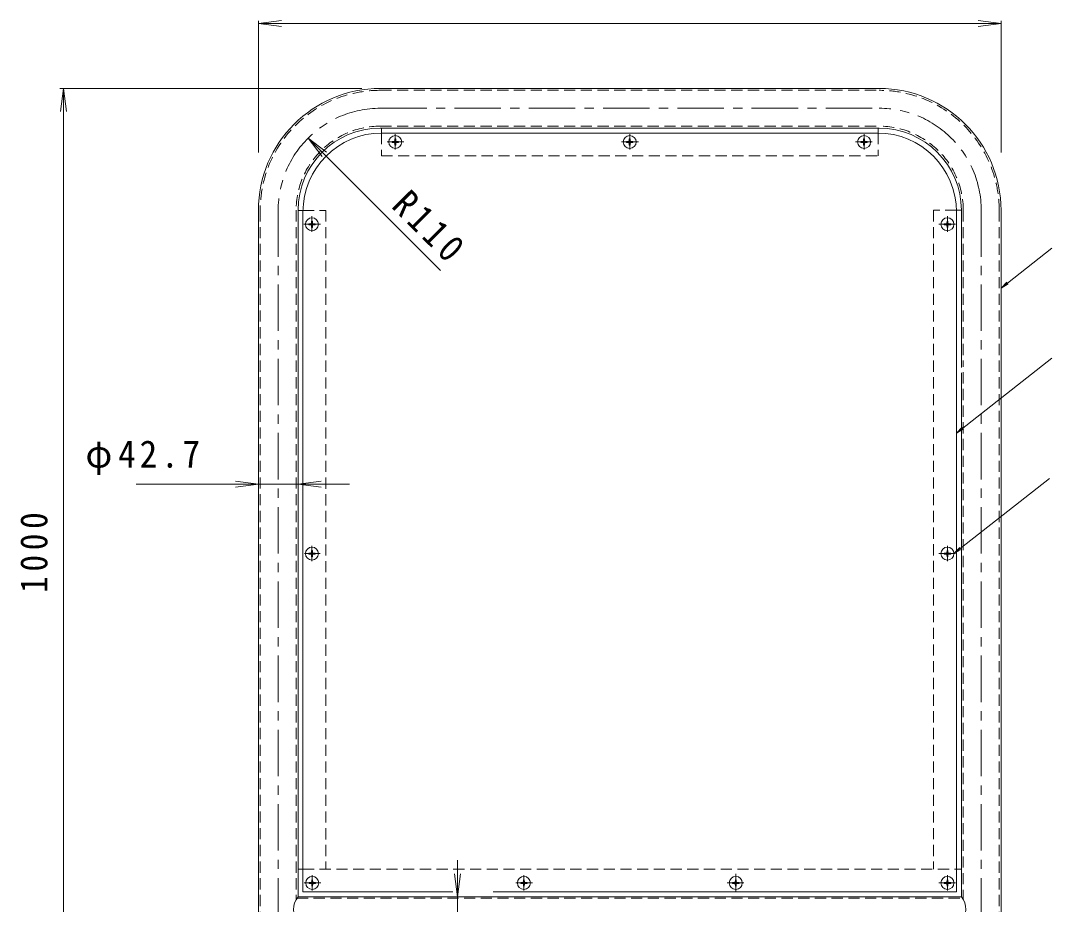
# Model space of a CAD drawing. Units: millimetres at full size, sheet at 1:10; details may follow other scales. Extents: x -824 to 1844, y -1369 to 1156.
# Drawn here: x -788 to 316, y -510 to 443 of the extents above; entities that cross this region are included whole.
import ezdxf

# ---------------------------------------------------------------- set-up
doc = ezdxf.new("R2010")
doc.units = ezdxf.units.MM
doc.header["$LTSCALE"] = 10
doc.linetypes.add('CHAIN1', pattern=[8, 5, -1, 1, -1])
doc.linetypes.add('DASHED1', pattern=[1.8, 1.2, -0.6])
for name, color, linetype, lineweight in [('0-0_通り芯', 4, 'Continuous', 9), ('0-1_躯体', 3, 'CHAIN1', 9), ('0-2_仕上', 6, 'Continuous', 5), ('0-4_その他', 7, 'Continuous', 9), ('0-A', 2, 'Continuous', 9), ('0-F', 7, 'Continuous', 9)]:
    doc.layers.add(name, color=color, linetype=linetype, lineweight=lineweight)
doc.styles.add('ＭＳ ゴシック', font='')
doc.styles.get('ＭＳ ゴシック').set_extended_font_data('MS Gothic')

msp = doc.modelspace()

# ---------------------------------------------------------------- linework, layer by layer
at = {"layer": '0-0_通り芯'}
for p, q in [((-400.43, 369.94), (136.87, 369.94)), ((-400.43, 327.24), (136.87, 327.24)), ((-531.78, 238.59), (-531.78, -625.06)), ((-489.08, 238.59), (-489.08, -501.46)), ((225.52, 238.59), (225.52, 69.12)), ((268.22, 238.59), (268.22, -625.06)), ((225.52, 63.39), (225.52, -501.46)), ((-489.08, -501.46), (225.52, -501.46))]:
    msp.add_line(p, q, dxfattribs=at)
at = {"layer": '0-0_通り芯', "linetype": 'DASHED1'}
for p, q in [((-400.43, 367.94), (136.87, 367.94)), ((-400.43, 329.24), (136.87, 329.24)), ((-529.78, 238.59), (-529.78, -625.06)), ((-491.08, 238.59), (-491.08, -504.33)), ((227.52, 238.59), (227.52, 69.82)), ((266.22, 238.59), (266.22, -625.06)), ((227.52, 64.09), (227.52, -504.33)), ((-490.22, -502.96), (226.65, -502.96))]:
    msp.add_line(p, q, dxfattribs=at)
at = {"layer": '0-0_通り芯', "linetype": 'CHAIN1'}
for p, q in [((-400.43, 348.59), (136.87, 348.59)), ((-510.43, 238.59), (-510.43, -625.06)), ((246.87, 238.59), (246.87, -625.06))]:
    msp.add_line(p, q, dxfattribs=at)
at = {"layer": '0-0_通り芯'}
for centre, radius, start, end in [((-400.43, 238.59), 131.35, 90, 180), ((136.87, 238.59), 131.35, 0, 90), ((-400.43, 238.59), 88.65, 90, 180), ((136.87, 238.59), 88.65, 0, 90), ((-472.62, -515.06), 21.35, 140.43134, 219.56874), ((209.06, -515.06), 21.35, 320.43126, 39.56866)]:
    msp.add_arc(centre, radius, start, end, dxfattribs=at)
at = {"layer": '0-0_通り芯', "linetype": 'DASHED1'}
for centre, radius, start, end in [((-400.43, 238.59), 129.35, 90, 180), ((136.87, 238.59), 129.35, 0, 90), ((-400.43, 238.59), 90.65, 90, 180), ((136.87, 238.59), 90.65, 0, 90)]:
    msp.add_arc(centre, radius, start, end, dxfattribs=at)
at = {"layer": '0-0_通り芯', "linetype": 'CHAIN1'}
for centre, start, end in [((-400.43, 238.59), 90, 180), ((136.87, 238.59), 0, 90)]:
    msp.add_arc(centre, 110, start, end, dxfattribs=at)
at = {"layer": '0-1_躯体', "linetype": 'Continuous'}
for p, q in [((-399.28, 327.24), (-399.28, 321.89)), ((135.72, 327.24), (135.72, 321.89)), ((-489.08, 238.54), (-483.77, 238.54)), ((225.52, 238.59), (220.2, 238.59)), ((-489.08, -471.46), (-483.78, -471.46)), ((220.22, -471.46), (225.52, -471.46))]:
    msp.add_line(p, q, dxfattribs=at)
at = {"layer": '0-1_躯体', "linetype": 'DASHED1'}
for p, q in [((-399.28, 321.89), (-399.28, 297.24)), ((135.72, 321.89), (135.72, 297.24)), ((-399.28, 297.24), (135.72, 297.24)), ((-483.77, 238.54), (-459.08, 238.54)), ((-459.08, 238.54), (-459.08, -471.46)), ((220.2, 238.59), (195.52, 238.59)), ((195.52, 238.59), (195.52, -471.46)), ((-483.78, -471.46), (220.22, -471.46))]:
    msp.add_line(p, q, dxfattribs=at)
at = {"layer": '0-1_躯体'}
for p, q in [((-384.28, 304), (-384.28, 320.81)), ((-131.8, 304), (-131.8, 320.81)), ((120.72, 304), (120.72, 320.81)), ((-393, 312.24), (-374.97, 312.24)), ((-140.51, 312.24), (-122.48, 312.24)), ((129.43, 312.24), (111.4, 312.24)), ((-474.08, 215.3), (-474.08, 232.11)), ((210.52, 215.3), (210.52, 232.11)), ((-482.8, 223.54), (-464.77, 223.54)), ((219.23, 223.54), (201.2, 223.54)), ((-482.24, -131.46), (-465.22, -131.46)), ((-474.08, -139.7), (-474.08, -122.89)), ((219.23, -131.46), (201.2, -131.46)), ((210.52, -139.7), (210.52, -122.89)), ((-473.78, -494.7), (-473.78, -477.89)), ((-245.78, -494.7), (-245.78, -477.89)), ((-17.48, -476.66), (-17.48, -495.24)), ((210.52, -494.7), (210.52, -477.89)), ((-482.5, -486.46), (-464.47, -486.46)), ((-254.5, -486.46), (-236.47, -486.46)), ((-8.77, -486.46), (-26.8, -486.46)), ((219.23, -486.46), (201.2, -486.46))]:
    msp.add_line(p, q, dxfattribs=at)
at = {"layer": '0-2_仕上'}
for p, q in [((135.22, 321.89), (-398.78, 321.89)), ((-483.78, 236.84), (-483.78, -496.11)), ((220.22, 236.89), (220.22, -496.11)), ((-483.78, -496.11), (-322.29, -496.11)), ((-278.68, -496.11), (220.22, -496.11))]:
    msp.add_line(p, q, dxfattribs=at)
for centre, start, end in [((-398.78, 236.89), 90, 180), ((135.22, 236.89), 0, 90)]:
    msp.add_arc(centre, 85, start, end, dxfattribs=at)
at = {"layer": '0-4_その他'}
for p, q in [((-531.78, 439.94), (-507, 443.21)), ((-531.78, 442.94), (-531.78, 301.01)), ((268.22, 439.94), (243.43, 443.21)), ((268.22, 442.94), (268.22, 301.01)), ((-531.78, 439.94), (-507, 436.68)), ((-531.78, 439.94), (268.22, 439.94)), ((268.22, 439.94), (243.43, 436.68)), ((-745.56, 369.94), (-420.43, 369.94)), ((-741.78, 369.94), (-745.05, 345.16)), ((-741.78, 369.94), (-738.52, 345.16)), ((-741.78, -630.06), (-741.78, 369.94)), ((-478.21, 316.38), (-458.38, 301.16)), ((-478.21, 316.38), (-463, 296.54)), ((-335.45, 173.62), (-478.21, 316.38)), ((-531.78, -56.66), (-556.57, -53.39)), ((-489.08, -56.66), (-464.3, -53.39)), ((-433.51, -56.66), (-663.39, -56.66)), ((-531.78, -56.66), (-556.57, -59.92)), ((-489.08, -56.66), (-464.3, -59.92)), ((-317.4, -461.73), (-317.4, -658.4)), ((-317.4, -501.46), (-320.66, -476.67)), ((-317.4, -501.46), (-314.14, -476.67))]:
    msp.add_line(p, q, dxfattribs=at)
at = {"layer": '0-A'}
for p, q in [((-387.73, 311.76), (-385.53, 311.73)), ((-385.53, 312.76), (-385.03, 313)), ((-385.53, 311.73), (-385.03, 311.49)), ((-384.8, 313.49), (-385.03, 313)), ((-384.8, 311), (-385.03, 311.49)), ((-384.76, 315.69), (-384.8, 313.49)), ((-384.76, 308.79), (-384.8, 311)), ((-384.76, 315.69), (-383.8, 315.69)), ((-383.8, 315.69), (-383.76, 313.49)), ((-383.76, 313.49), (-383.53, 313)), ((-383.76, 311), (-383.53, 311.49)), ((-383.03, 312.76), (-383.53, 313)), ((-383.03, 311.73), (-383.53, 311.49)), ((-380.83, 311.76), (-383.03, 311.73)), ((-135.25, 311.76), (-133.05, 311.73)), ((-133.05, 312.76), (-132.55, 313)), ((-133.05, 311.73), (-132.55, 311.49)), ((-132.31, 313.49), (-132.55, 313)), ((-132.31, 311), (-132.55, 311.49)), ((-132.28, 315.69), (-132.31, 313.49)), ((-132.28, 308.79), (-132.31, 311)), ((-132.28, 315.69), (-131.32, 315.69)), ((-131.32, 315.69), (-131.28, 313.49)), ((-131.28, 313.49), (-131.04, 313)), ((-131.28, 311), (-131.04, 311.49)), ((-130.55, 312.76), (-131.04, 313)), ((-130.55, 311.73), (-131.04, 311.49)), ((-128.35, 311.76), (-130.55, 311.73)), ((117.27, 311.76), (119.47, 311.73)), ((119.47, 312.76), (119.97, 313)), ((119.47, 311.73), (119.97, 311.49)), ((120.2, 313.49), (119.97, 313)), ((120.2, 311), (119.97, 311.49)), ((120.24, 315.69), (120.2, 313.49)), ((121.2, 315.69), (120.24, 315.69)), ((121.2, 315.69), (121.24, 313.49)), ((121.2, 308.79), (121.24, 311)), ((121.24, 313.49), (121.47, 313)), ((121.24, 311), (121.47, 311.49)), ((121.97, 312.76), (121.47, 313)), ((121.97, 311.73), (121.47, 311.49)), ((124.17, 311.76), (121.97, 311.73)), ((-477.53, 223.06), (-475.33, 223.03)), ((-475.33, 224.06), (-474.83, 224.3)), ((-475.33, 223.03), (-474.83, 222.79)), ((-474.6, 224.79), (-474.83, 224.3)), ((-474.6, 222.3), (-474.83, 222.79)), ((-474.56, 226.99), (-474.6, 224.79)), ((-474.56, 220.09), (-474.6, 222.3)), ((-474.56, 226.99), (-473.6, 226.99)), ((-473.6, 226.99), (-473.56, 224.79)), ((-473.56, 224.79), (-473.33, 224.3)), ((-473.56, 222.3), (-473.33, 222.79)), ((-472.83, 224.06), (-473.33, 224.3)), ((-472.83, 223.03), (-473.33, 222.79)), ((-470.63, 223.06), (-472.83, 223.03)), ((207.07, 223.06), (209.27, 223.03)), ((209.27, 224.06), (209.77, 224.3)), ((209.27, 223.03), (209.77, 222.79)), ((210, 224.79), (209.77, 224.3)), ((210, 222.3), (209.77, 222.79)), ((210.04, 226.99), (210, 224.79)), ((211, 226.99), (210.04, 226.99)), ((211, 226.99), (211.04, 224.79)), ((211, 220.09), (211.04, 222.3)), ((211.04, 224.79), (211.27, 224.3)), ((211.04, 222.3), (211.27, 222.79)), ((211.77, 224.06), (211.27, 224.3)), ((211.77, 223.03), (211.27, 222.79)), ((213.97, 223.06), (211.77, 223.03)), ((-477.53, -131.94), (-475.33, -131.97)), ((-475.33, -130.94), (-474.83, -130.7)), ((-475.33, -131.97), (-474.83, -132.21)), ((-474.6, -130.21), (-474.83, -130.7)), ((-474.6, -132.7), (-474.83, -132.21)), ((-474.56, -128.01), (-474.6, -130.21)), ((-474.56, -128.01), (-473.6, -128.01)), ((-473.6, -128.01), (-473.56, -130.21)), ((-473.56, -130.21), (-473.33, -130.7)), ((-473.56, -132.7), (-473.33, -132.21)), ((-472.83, -130.94), (-473.33, -130.7)), ((-472.83, -131.97), (-473.33, -132.21)), ((-470.63, -131.94), (-472.83, -131.97)), ((207.07, -131.94), (209.27, -131.97)), ((209.27, -130.94), (209.77, -130.7)), ((209.27, -131.97), (209.77, -132.21)), ((210, -130.21), (209.77, -130.7)), ((210, -132.7), (209.77, -132.21)), ((210.04, -128.01), (210, -130.21)), ((211, -128.01), (210.04, -128.01)), ((211, -128.01), (211.04, -130.21)), ((211.04, -130.21), (211.27, -130.7)), ((211.04, -132.7), (211.27, -132.21)), ((211.77, -130.94), (211.27, -130.7)), ((211.77, -131.97), (211.27, -132.21)), ((213.97, -131.94), (211.77, -131.97)), ((-474.56, -134.91), (-474.6, -132.7)), ((211, -134.91), (211.04, -132.7)), ((-475.03, -485.94), (-474.53, -485.7)), ((-474.3, -485.21), (-474.53, -485.7)), ((-474.26, -483.01), (-474.3, -485.21)), ((-474.26, -483.01), (-473.3, -483.01)), ((-473.3, -483.01), (-473.26, -485.21)), ((-473.26, -485.21), (-473.03, -485.7)), ((-472.53, -485.94), (-473.03, -485.7)), ((-247.03, -485.94), (-246.53, -485.7)), ((-246.3, -485.21), (-246.53, -485.7)), ((-246.26, -483.01), (-246.3, -485.21)), ((-246.26, -483.01), (-245.3, -483.01)), ((-245.3, -483.01), (-245.26, -485.21)), ((-245.26, -485.21), (-245.03, -485.7)), ((-244.53, -485.94), (-245.03, -485.7)), ((-18.73, -485.94), (-18.23, -485.7)), ((-18, -485.21), (-18.23, -485.7)), ((-17.96, -483.01), (-18, -485.21)), ((-17, -483.01), (-17.96, -483.01)), ((-17, -483.01), (-16.96, -485.21)), ((-16.96, -485.21), (-16.73, -485.7)), ((-16.23, -485.94), (-16.73, -485.7)), ((209.27, -485.94), (209.77, -485.7)), ((210, -485.21), (209.77, -485.7)), ((210.04, -483.01), (210, -485.21)), ((211, -483.01), (210.04, -483.01)), ((211, -483.01), (211.04, -485.21)), ((211.04, -485.21), (211.27, -485.7)), ((211.77, -485.94), (211.27, -485.7)), ((-477.23, -485.98), (-475.03, -485.94)), ((-477.23, -486.94), (-477.23, -485.98)), ((-477.23, -486.94), (-475.03, -486.97)), ((-475.03, -486.97), (-474.53, -487.21)), ((-474.3, -487.7), (-474.53, -487.21)), ((-474.26, -489.91), (-474.3, -487.7)), ((-474.26, -489.91), (-473.3, -489.91)), ((-473.3, -489.91), (-473.26, -487.7)), ((-473.26, -487.7), (-473.03, -487.21)), ((-472.53, -486.97), (-473.03, -487.21)), ((-470.33, -485.98), (-472.53, -485.94)), ((-470.33, -486.94), (-472.53, -486.97)), ((-470.33, -486.94), (-470.33, -485.98)), ((-249.23, -485.98), (-247.03, -485.94)), ((-249.23, -486.94), (-249.23, -485.98)), ((-249.23, -486.94), (-247.03, -486.97)), ((-247.03, -486.97), (-246.53, -487.21)), ((-246.3, -487.7), (-246.53, -487.21)), ((-246.26, -489.91), (-246.3, -487.7)), ((-246.26, -489.91), (-245.3, -489.91)), ((-245.3, -489.91), (-245.26, -487.7)), ((-245.26, -487.7), (-245.03, -487.21)), ((-244.53, -486.97), (-245.03, -487.21)), ((-242.33, -485.98), (-244.53, -485.94)), ((-242.33, -486.94), (-244.53, -486.97)), ((-242.33, -486.94), (-242.33, -485.98)), ((-20.93, -485.98), (-18.73, -485.94)), ((-20.93, -486.94), (-20.93, -485.98)), ((-20.93, -486.94), (-18.73, -486.97)), ((-18.73, -486.97), (-18.23, -487.21)), ((-18, -487.7), (-18.23, -487.21)), ((-17.96, -489.91), (-18, -487.7)), ((-17, -489.91), (-17.96, -489.91)), ((-17, -489.91), (-16.96, -487.7)), ((-16.96, -487.7), (-16.73, -487.21)), ((-16.23, -486.97), (-16.73, -487.21)), ((-14.03, -485.98), (-16.23, -485.94)), ((-14.03, -486.94), (-16.23, -486.97)), ((-14.03, -486.94), (-14.03, -485.98)), ((207.07, -485.98), (209.27, -485.94)), ((207.07, -486.94), (207.07, -485.98)), ((207.07, -486.94), (209.27, -486.97)), ((209.27, -486.97), (209.77, -487.21)), ((210, -487.7), (209.77, -487.21)), ((210.04, -489.91), (210, -487.7)), ((211, -489.91), (210.04, -489.91)), ((211, -489.91), (211.04, -487.7)), ((211.04, -487.7), (211.27, -487.21)), ((211.77, -486.97), (211.27, -487.21)), ((213.97, -485.98), (211.77, -485.94)), ((213.97, -486.94), (211.77, -486.97)), ((213.97, -486.94), (213.97, -485.98))]:
    msp.add_line(p, q, dxfattribs=at)
for points in [[(-387.73, 311.76), (-387.73, 312.72), (-385.53, 312.76)], [(-384.76, 308.79), (-383.8, 308.79), (-383.76, 311)], [(-380.83, 311.76), (-380.83, 312.72), (-383.03, 312.76)], [(-135.25, 311.76), (-135.25, 312.72), (-133.05, 312.76)], [(-132.28, 308.79), (-131.32, 308.79), (-131.28, 311)], [(-128.35, 311.76), (-128.35, 312.72), (-130.55, 312.76)], [(117.27, 311.76), (117.27, 312.72), (119.47, 312.76)], [(121.2, 308.79), (120.24, 308.79), (120.2, 311)], [(124.17, 311.76), (124.17, 312.72), (121.97, 312.76)], [(-477.53, 223.06), (-477.53, 224.02), (-475.33, 224.06)], [(-474.56, 220.09), (-473.6, 220.09), (-473.56, 222.3)], [(-470.63, 223.06), (-470.63, 224.02), (-472.83, 224.06)], [(207.07, 223.06), (207.07, 224.02), (209.27, 224.06)], [(211, 220.09), (210.04, 220.09), (210, 222.3)], [(213.97, 223.06), (213.97, 224.02), (211.77, 224.06)], [(-477.53, -131.94), (-477.53, -130.98), (-475.33, -130.94)], [(-470.63, -131.94), (-470.63, -130.98), (-472.83, -130.94)], [(207.07, -131.94), (207.07, -130.98), (209.27, -130.94)], [(213.97, -131.94), (213.97, -130.98), (211.77, -130.94)], [(-474.56, -134.91), (-473.6, -134.91), (-473.56, -132.7)], [(211, -134.91), (210.04, -134.91), (210, -132.7)]]:
    msp.add_lwpolyline(points, dxfattribs=at)
for centre in [(-384.28, 312.24), (-131.8, 312.24), (120.72, 312.24), (-474.08, 223.54), (210.52, 223.54), (-474.08, -131.46), (210.52, -131.46), (-473.78, -486.46), (-245.78, -486.46), (-17.48, -486.46), (210.52, -486.46)]:
    msp.add_circle(centre, 7, dxfattribs=at)
at = {"layer": '0-F'}
for p, q in [((323.08, 197.96), (268.22, 154.84)), ((268.22, 154.84), (274.51, 161.28)), ((268.22, 154.84), (275.96, 159.43)), ((323.08, 79.16), (220.22, -1.68)), ((220.22, -1.68), (226.51, 4.76)), ((220.22, -1.68), (227.96, 2.91)), ((320.38, -50.62), (217.52, -131.46)), ((217.52, -131.46), (223.81, -125.02)), ((217.52, -131.46), (225.26, -126.87))]:
    msp.add_line(p, q, dxfattribs=at)

# ---------------------------------------------------------------- texts
at = {"layer": '0-4_その他', "color": 2, "char_height": 29.33, "attachment_point": 7, "style": 'ＭＳ ゴシック'}
for s, insert, rotation in [('\\T1.28;\\W0.9;R110', (-389.79, 241.98), 315), ('\\T1.28;\\W0.9;1000', (-758.57, -173.81), 90)]:
    msp.add_mtext(s, dxfattribs=dict(at, insert=insert, rotation=rotation))
at = {"layer": '0-4_その他', "color": 2, "insert": (-717.99, -46.66), "char_height": 29.33, "attachment_point": 7, "style": 'ＭＳ ゴシック'}
msp.add_mtext('\\T1.22;\\W0.95;φ42.7', dxfattribs=at)

doc.saveas('drawing.dxf')
